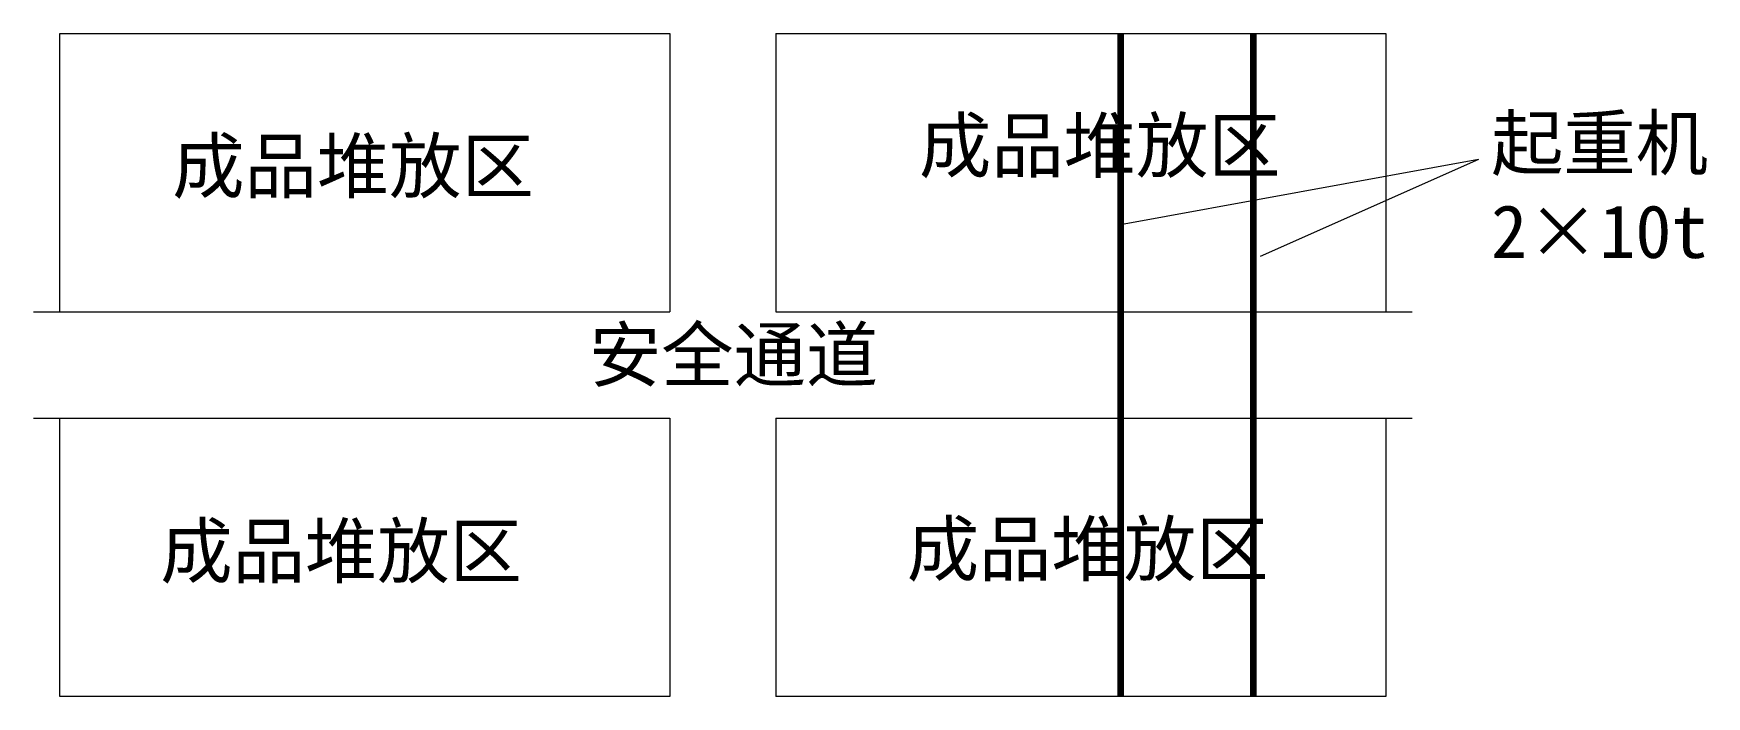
# Model space of a CAD drawing. Header units: millimetres. Extents: x -1 to 62.1, y 0 to 25.
import ezdxf

# ---------------------------------------------------------------- set-up
doc = ezdxf.new("R2010")
doc.units = ezdxf.units.MM
doc.styles.get("Standard").update_dxf_attribs({"font": 'arial.ttf'})

msp = doc.modelspace()

# ---------------------------------------------------------------- linework, layer by layer
at = {"lineweight": 13}
for p, q in [((0, 25), (23, 25)), ((0, 14.5), (0, 25)), ((23, 25), (23, 14.5)), ((27, 25), (27, 14.5)), ((27, 25), (50, 25)), ((50, 25), (50, 14.5)), ((53.492, 20.253), (40, 17.779)), ((53.492, 20.253), (45.27, 16.593)), ((-1, 14.5), (23, 14.5)), ((27, 14.5), (51, 14.5)), ((-1, 10.5), (23, 10.5)), ((0, 0), (0, 10.5)), ((23, 10.5), (23, 0)), ((27, 10.5), (27, 0)), ((27, 10.5), (51, 10.5)), ((50, 10.5), (50, 0)), ((23, 0), (0, 0)), ((50, 0), (27, 0))]:
    msp.add_line(p, q, dxfattribs=at)
at = {"lineweight": 100}
for p, q in [((40, 25), (40, 0)), ((45, 25), (45, 0))]:
    msp.add_line(p, q, dxfattribs=at)

# ---------------------------------------------------------------- texts
at = {"lineweight": 13, "char_height": 2, "attachment_point": 1}
for s, width, heights, insert in [('{\\fKaiTi_GB2312|b0|i0|c134|p49;起重机\\P2×10t}', 9.84133, [9.214], (53.972, 21.869)), ('{\\fKaiTi_GB2312|b0|i0|c134|p49;成品堆放区}', 15.22964, [2.986], (32.396, 21.777)), ('{\\fKaiTi_GB2312|b0|i0|c134|p49;成品堆放区}', 15.22964, [2.986], (4.233, 21.005)), ('{\\fKaiTi_GB2312|b0|i0|c134|p49;安全通道}', 15.22964, [2.986], (19.947, 13.885)), ('{\\fKaiTi_GB2312|b0|i0|c134|p49;成品堆放区}', 15.22964, [2.986], (3.783, 6.489)), ('{\\fKaiTi_GB2312|b0|i0|c134|p49;成品堆放区}', 15.22964, [2.986], (31.935, 6.566))]:
    msp.add_mtext_dynamic_manual_height_columns(s, width=width, gutter_width=12.5, heights=heights, dxfattribs=dict(at, insert=insert))

doc.saveas('drawing.dxf')
